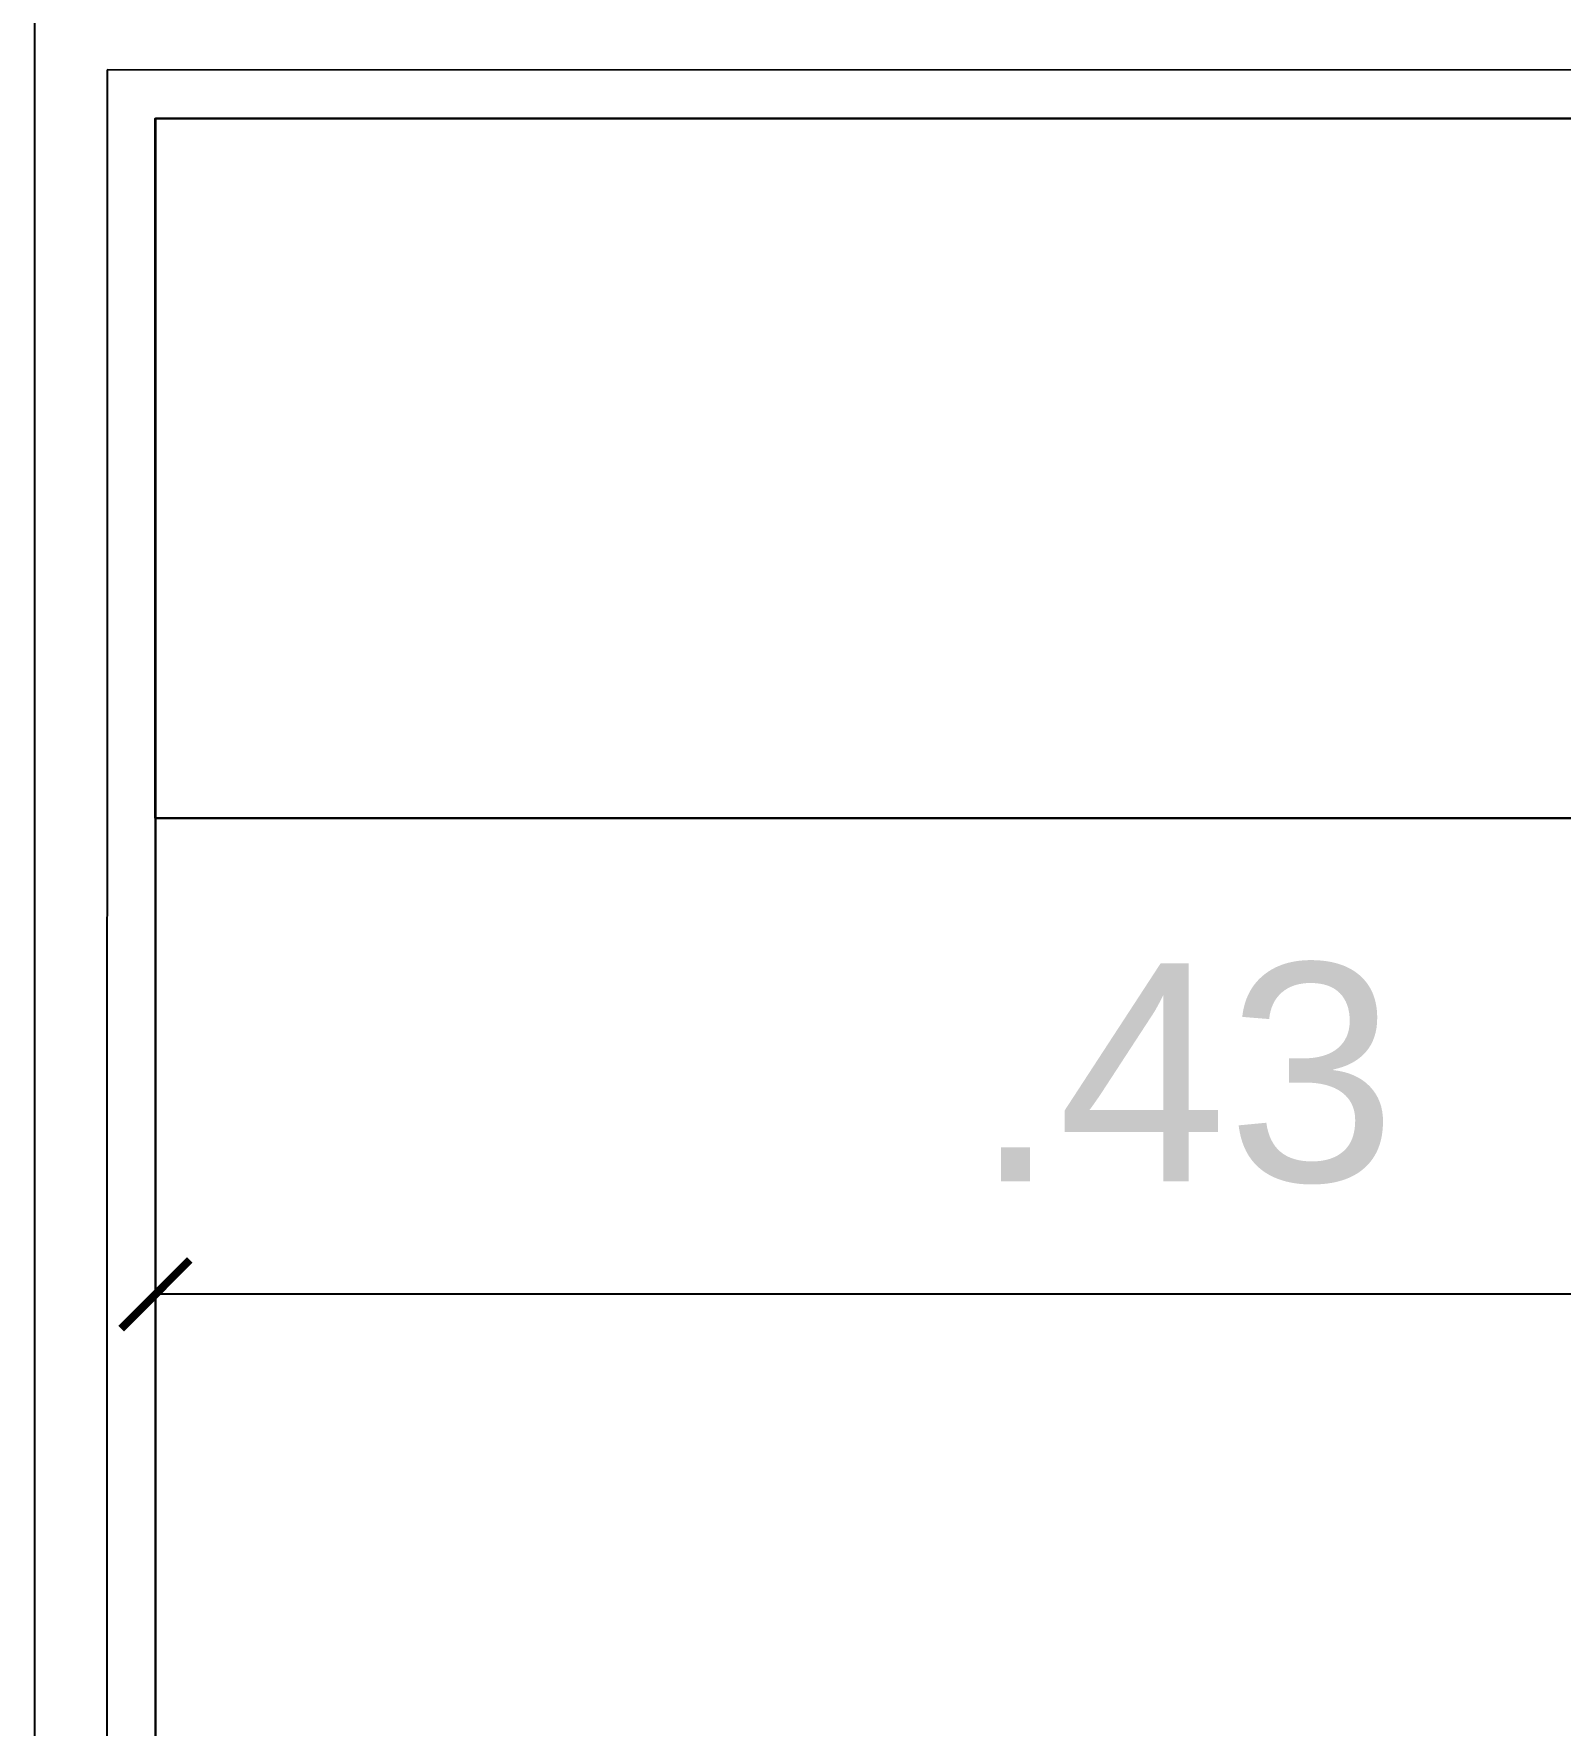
# Model space of a CAD drawing. Header units: metres. Extents: x 198 to 412, y -54 to 17.
# Drawn here: x 253.7488 to 254.0639, y -23.7648 to -23.4157 of the extents above; entities that cross this region are included whole.
import ezdxf

# ---------------------------------------------------------------- set-up
doc = ezdxf.new("R2010")
doc.units = ezdxf.units.M
doc.header["$LTSCALE"] = 10
for name, color, linetype in [('A-MUROS', 6, 'Continuous'), ('A-Revoques', 1, 'Continuous'), ('TCOTA', 1, 'Continuous'), ('TM-REVEST', 252, 'Continuous')]:
    doc.layers.add(name, color=color, linetype=linetype)
doc.styles.add('ARIAL', font='arial.ttf')
doc.dimstyles.new('ST-COTA-25', dxfattribs={"dimscale": 0.25, "dimtxt": 0.18, "dimasz": 0.1, "dimexe": 0.18, "dimexo": 0.0625, "dimgap": 0.09, "dimtad": 1, "dimzin": 4, "dimdsep": 46, "dimtxsty": 'ARIAL', "dimblk1": 'COTA_N', "dimblk2": 'COTA_N', "dimsah": 1, "dimcen": 0.09, "dimclrd": 8, "dimclre": 8, "dimclrt": 1, "dimadec": 0, "dimazin": 0, "dimtfac": 1, "dimtix": 1, "dimtmove": 0, "dimatfit": 3, "dimldrblk": 'COTA_N', "dimfxl": 0.18, "dimtolj": 1, "dimtzin": 0, "dimarcsym": 0})

# ---------------------------------------------------------------- blocks, each defined once
blk = doc.blocks.new('COTA_N')
for p, q in [((0, 0.5), (0, -0.5)), ((-1, 0), (0, 0))]:
    blk.add_line(p, q)
at = {"color": 3, "const_width": 0.065}
blk.add_lwpolyline([(0.141, 0.141), (0.283, 0.283), (0, 0), (-0.141, -0.141), (-0.283, -0.283)], dxfattribs=at)
blk = doc.blocks.new('*D528')
at = {"layer": 'Defpoints', "color": 0, "transparency": 16777216}
for p in [(253.77388, -23.67589), (253.77388, -23.6947), (254.19888, -23.69474)]:
    blk.add_point(p, dxfattribs=at)
at = {"layer": 'TCOTA', "color": 8, "lineweight": -2, "transparency": 16777216}
for p, q in [((253.77388, -23.67907), (253.77388, -23.63089)), ((254.19888, -23.67911), (254.19888, -23.63089)), ((254.17388, -23.67589), (253.79888, -23.67589))]:
    blk.add_line(p, q, dxfattribs=at)
at = {"layer": 'TCOTA', "color": 8, "lineweight": -2, "transparency": 16777216, "xscale": 0.025, "yscale": 0.025, "zscale": 0.025, "rotation": 180}
blk.add_blockref('COTA_N', (253.77388, -23.67589), dxfattribs=at)
at = {"layer": 'TCOTA', "color": 8, "lineweight": -2, "transparency": 16777216, "xscale": 0.025, "yscale": 0.025, "zscale": 0.025}
blk.add_blockref('COTA_N', (254.19888, -23.67589), dxfattribs=at)
at = {"layer": 'TCOTA', "color": 1, "transparency": 16777216, "insert": (253.98638, -23.6304), "char_height": 0.045, "attachment_point": 5, "style": 'ARIAL'}
blk.add_mtext('\\A1;.43', dxfattribs=at)

msp = doc.modelspace()

# ---------------------------------------------------------------- linework, layer by layer
at = {"layer": 'A-MUROS'}
msp.add_line((253.74891, -23.40816), (253.74877, -24.79258), dxfattribs=at)
at = {"layer": 'A-Revoques'}
for p, q in [((253.7639, -23.42317), (253.76377, -24.77758)), ((254.66395, -23.42327), (253.7639, -23.42317)), ((253.7739, -23.43317), (253.77377, -24.76758)), ((254.62385, -23.43325), (253.7739, -23.43317))]:
    msp.add_line(p, q, dxfattribs=at)
at = {"layer": 'TM-REVEST'}
for points in [[(253.77383, -23.57764), (253.77379, -23.4332), (254.19881, -23.43318), (254.19885, -23.57762)], [(253.77386, -24.17764), (253.77386, -23.57764), (254.19888, -23.57762), (254.19888, -24.17762)]]:
    msp.add_lwpolyline(points, close=True, dxfattribs=at)

# ---------------------------------------------------------------- dimensions: what is measured, and where the dimension line sits
at = {"layer": 'TCOTA'}
dim = msp.add_linear_dim(base=(253.7738766, -23.6758901), p1=(254.1988767, -23.6947376), p2=(253.7738766, -23.6946951), angle=180, dimstyle='ST-COTA-25', dxfattribs=at)
dim.commit()
dim.dimension.update_dxf_attribs({"geometry": '*D528', "text_midpoint": (253.9863766, -23.630399)})

doc.saveas('drawing.dxf')
